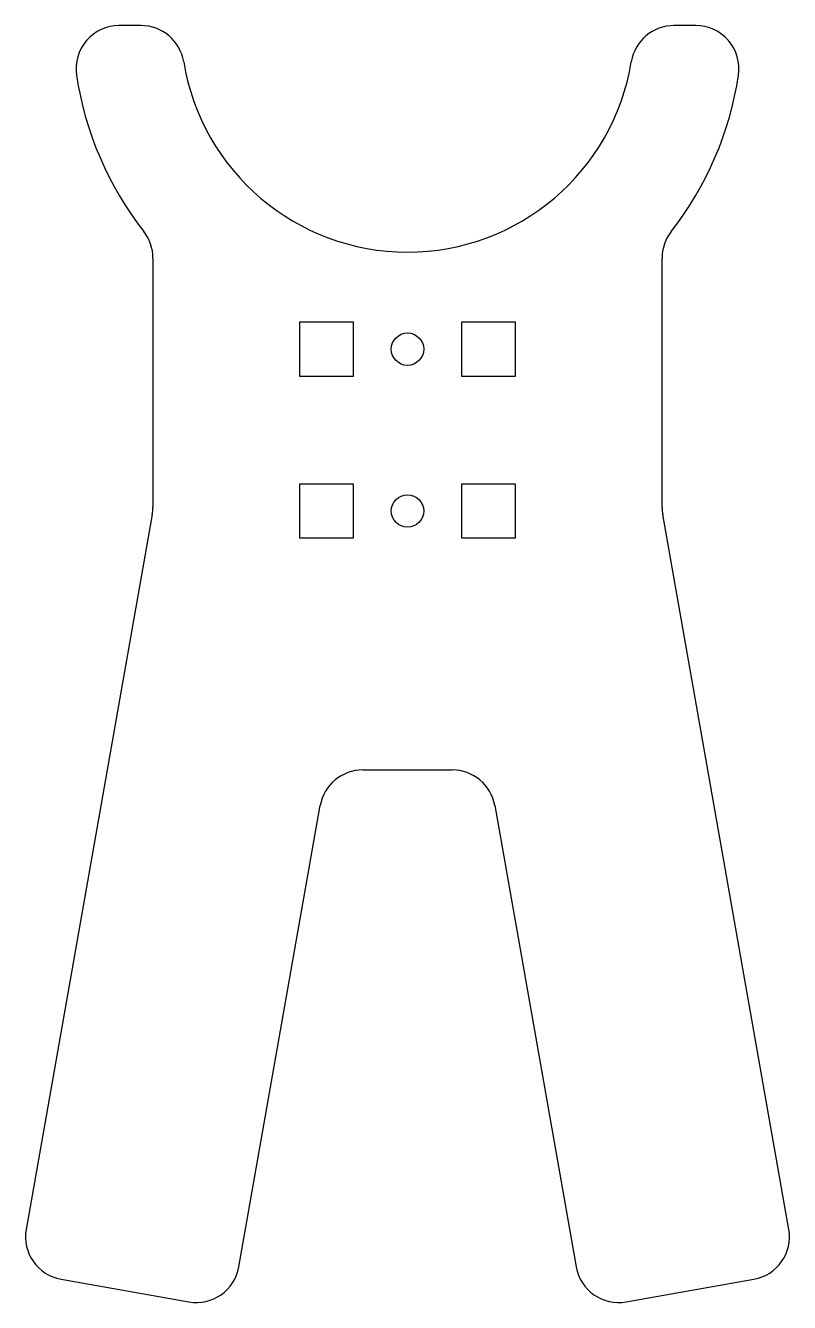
# Model space of a CAD drawing. Header units: millimetres. Extents: x -35 to 35, y -73 to 45.
import ezdxf

# ---------------------------------------------------------------- set-up
doc = ezdxf.new("R2010")
doc.units = ezdxf.units.MM

msp = doc.modelspace()

# ---------------------------------------------------------------- linework, layer by layer
at = {"color": 7, "linetype": 'Continuous', "lineweight": 25}
for p, q in [((-24.68, 45), (-26.7, 45)), ((26.7, 45), (24.68, 45)), ((-23.58, 23.45), (-23.58, 0.35)), ((23.58, 0.35), (23.58, 23.45)), ((-5, 17.5), (-10, 17.5)), ((-10, 17.5), (-10, 12.5)), ((-5, 12.5), (-5, 17.5)), ((5, 17.5), (5, 12.5)), ((10, 17.5), (5, 17.5)), ((10, 12.5), (10, 17.5)), ((-10, 12.5), (-5, 12.5)), ((5, 12.5), (10, 12.5)), ((-5, 2.5), (-10, 2.5)), ((-10, 2.5), (-10, -2.5)), ((-5, -2.5), (-5, 2.5)), ((5, 2.5), (5, -2.5)), ((10, 2.5), (5, 2.5)), ((10, -2.5), (10, 2.5)), ((-23.64, -0.34), (-35.32, -66.59)), ((35.32, -66.59), (23.64, -0.34)), ((-10, -2.5), (-5, -2.5)), ((5, -2.5), (10, -2.5)), ((-4.14, -24), (4.14, -24)), ((-15.62, -70.06), (-8.08, -27.31)), ((8.08, -27.31), (15.62, -70.06)), ((-32.07, -71.22), (-20.26, -73.31)), ((20.26, -73.31), (32.07, -71.22))]:
    msp.add_line(p, q, dxfattribs=at)
for centre in [(0, 15), (0, 0)]:
    msp.add_circle(centre, 1.5, dxfattribs=at)
for centre, radius, start, end in [((-26.7, 41), 4, 90, 188.5196), ((-24.68, 41), 4, 9.2069, 90), ((24.68, 41), 4, 90, 170.7931), ((26.7, 41), 4, 351.4804, 90), ((0, 45), 21, 189.2069, 350.7931), ((0, 45), 31, 188.5196, 218.0098), ((0, 45), 31, 321.9902, 351.4804), ((-27.58, 23.45), 4, 0, 38.0098), ((27.58, 23.45), 4, 141.9902, 180), ((-27.58, 0.35), 4, 350, 0), ((27.58, 0.35), 4, 180, 190), ((-4.14, -28), 4, 90, 170), ((4.14, -28), 4, 10, 90), ((-31.38, -67.28), 4, 170, 260), ((31.38, -67.28), 4, 280, 10), ((-19.56, -69.37), 4, 260, 350), ((19.56, -69.37), 4, 190, 280)]:
    msp.add_arc(centre, radius, start, end, dxfattribs=at)

doc.saveas('drawing.dxf')
